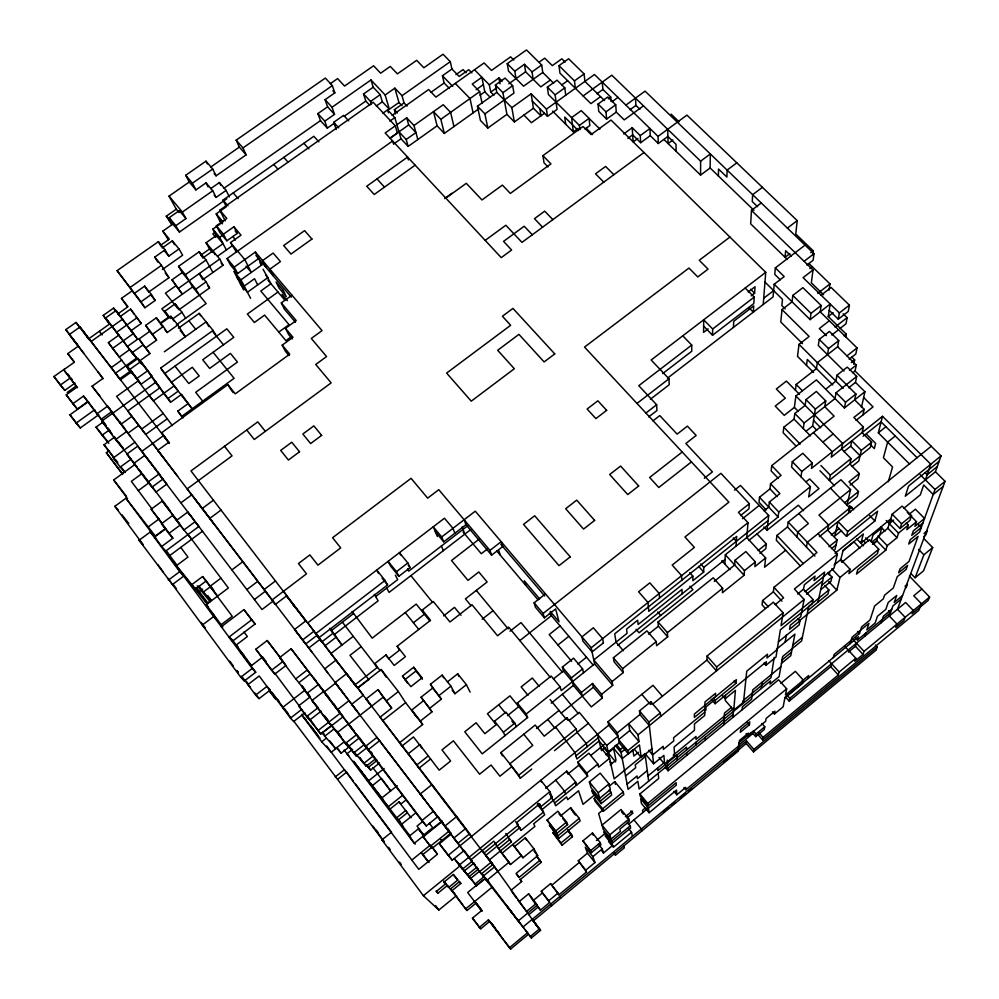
<?xml version="1.0" encoding="UTF-8"?>
<svg xmlns="http://www.w3.org/2000/svg" width="999" height="999" viewBox="0 0 999 999"><rect width="100%" height="100%" fill="white"/><g stroke="black" fill="none" stroke-linecap="round" stroke-linejoin="round"><path stroke-width="1.5" d="M700.624 161.164L710.326 153.946L710.139 167.982L700.574 175.1L700.624 161.164L611.813 75.2L583.091 95.954M689.722 572.664L692.831 576.123L692.869 580.694L703.708 572.015L703.771 567.382L700.649 563.936M745.179 288.062L754.233 297.078L753.795 303.559L712.549 335.252L712.674 328.983L703.696 319.805L703.583 332.367L708.141 328.871M705.282 740.134L705.331 737.324M705.906 710.189L705.968 706.955L713.736 700.586M707.03 656.031L716.658 666.957L716.495 670.903L706.942 660.064L707.03 656.031L773.363 602.185L783.116 612.824L781.043 625.661L813.061 599.55L803.483 589.248L804.332 584.777L815.009 576.098L814.073 580.631L824.625 572.052L817.919 602.285M718.381 175.949L718.543 169.031L726.897 177.085L727.11 170.092L736.825 162.837M763.91 663.149L765.896 665.359L766.42 661.7L715.134 703.708L715.272 700.287L713.286 698.014M715.421 696.815L715.571 693.294L704.982 701.947L704.732 715.496L694.442 723.938L694.467 730.294L674.1 747.002L674.6 755.843L664.61 764.073L659.003 757.404M733.441 327.41L733.716 321.316L753.733 305.919L753.321 312.125L748.975 307.779M583.516 672.777L582.604 668.905L573.563 658.166L562.375 667.082L571.391 677.871L573.389 685.414L591.308 706.892L602.385 697.964L601.61 694.317L612.749 685.351L612.062 681.568L623.251 672.564L614.048 661.775L613.374 657.792L646.94 630.869L656.281 641.595L656.605 645.716L667.657 636.813L658.378 626.211L658.066 621.952L713.174 577.772L722.627 588.236L722.427 592.732L744.105 575.287L744.48 570.654L755.356 561.913L745.841 551.573L734.977 560.289L734.677 564.984L714.248 581.381M724.862 564.06L725.311 554.745L768.119 520.504M761.263 202.959L751.46 210.364L750.674 223.838L787.212 259.378M725.499 697.265L725.299 700.511L733.766 710.189L735.439 690.321L725.237 698.688L725.449 695.267M723.738 724.937L724.5 713.061L731.593 707.242M736.063 546.141L736.688 536.413L614.697 633.841L616.033 642.17L623.351 650.711M751.211 295.841L754.595 293.244L755.032 286.763L748.214 291.983M763.211 304.508L765.746 272.315L611.013 120.067L591.096 134.578L583.004 126.523L542.919 155.657L544.03 162.825L548.014 166.895M519.855 640.571L551.398 615.671L550.249 611.45L559.015 621.803L555.644 608.94L544.38 617.844L543.131 613.473L720.916 473.339L749.337 503.683L748.925 508.853L740.496 515.571M749.337 503.683L738.423 512.375L748.001 522.664L746.777 537.574L765.646 557.942L764.572 567.232L785.651 550.237M732.941 717.369L733.691 708.378L695.991 739.372L695.991 736.488L673.251 755.169M715.272 700.287L736.038 683.291L736.338 679.695L694.38 714.035L694.405 717.382L704.857 708.828M805.069 245.117L775.336 267.882L774.749 274.363L780.256 279.757M775.336 267.882L784.203 276.561L774.213 284.228L773.076 296.915L667.544 378.122M796.34 446.353L783.141 432.729L783.803 427.235L794.068 419.143L794.817 413.511L805.132 405.382L805.981 399.612L816.345 391.446L825.736 400.911L824.749 406.68L834.128 416.146L771.74 465.609L781.068 475.374L770.541 483.741L769.967 488.911L759.502 497.24L759.015 502.285L766.171 509.89M755.356 561.913L754.894 566.608L765.646 557.942M849.15 359.24L855.843 353.971L857.055 347.927L820.191 311.813L821.128 305.469L802.884 287.65L792.794 295.429L792.07 301.823L782.017 309.578L780.768 321.99L802.509 343.631M742.12 709.814L742.432 706.805L751.635 699.225L752.784 689.822L780.856 666.758M742.744 703.771L743.056 700.674L771.003 677.709L774.213 657.342M676.148 151.349L676.011 144.318L667.894 136.451L658.304 143.519L658.029 136.388L686.937 115.122L797.214 220.617L795.766 234.028L813.211 250.799L812.711 254.683M771.74 465.609L771.153 470.904L778.358 478.446M770.541 483.741L779.907 493.606L769.342 502.035L768.768 507.092L764.098 510.826M763.923 526.997L767.007 530.294L768.693 515.484L740.471 485.464L734.54 490.159M756.992 533.891L766.333 543.943L765.796 548.676L759.939 553.384M825.674 389.185L835.901 381.131L836.975 375.199L847.252 367.108L856.717 376.448L855.481 382.392L864.922 391.733L844.417 407.992L816.395 379.882L795.878 395.991L842.706 443.519L841.57 448.976L851.036 458.603L849.849 463.923L859.29 473.538L849.025 481.793L858.503 491.52L857.267 496.578L847.027 504.845L850.586 489.585L840.958 479.707L788.211 522.027L816.97 552.497L773.963 587.325L773.351 591.808L762.612 600.524L762.087 604.87L765.234 608.329M746.241 743.518L746.54 741.008L753.883 749.425L753.521 751.897L746.241 743.518L723.626 762.237M746.128 733.628L748.051 735.838L748.388 733.116L739.497 740.471L738.948 745.778L685.851 789.734L683.965 787.487M749.425 724.737L749.787 721.865L740.659 729.407L740.359 732.23L749.425 724.737L747.452 722.477M782.017 309.578L809.153 336.476L799.025 344.368L797.502 356.368L813.536 372.427M748.738 540.496L778.096 516.995L778.745 512L810.426 486.65L791.558 467.02L792.307 461.65L802.846 453.271L812.349 463.074L811.45 468.444L863.398 427.023L853.883 417.47L864.16 409.303L854.682 399.85L855.918 394.031L836.975 375.199M795.429 390.222L796.178 384.465L816.445 368.581L817.357 362.637L837.649 346.728L838.735 340.584L829.432 331.443L819.242 339.398L818.306 345.542L844.03 371.041M788.211 522.027L787.487 526.96L776.935 535.439L776.298 540.234L800.336 565.933M625.898 105.107L645.067 91.146L813.985 253.696L813.124 260.264L806.98 264.997M799.462 394.305L786.413 381.094L776.335 388.986L785.339 398.151L775.212 406.106L784.24 415.359L794.38 407.38L795.878 395.991M751.46 210.364L813.036 269.955L811.338 282.842L823.551 294.717M774.213 284.228L810.139 319.63L811.001 313.336L821.128 305.469M761.263 688.523L762.162 682.117M806.493 365.384L807.329 359.465L832.791 384.927M751.922 732.304L755.706 736.625L756.093 733.965L764.759 726.785L761.9 723.526M803.283 428.571L804.108 422.989L835.014 398.564L836.088 392.732L856.717 376.448M829.02 290.185L829.994 283.891L808.99 263.561M800.961 476.81L801.785 471.491L812.349 463.074M845.766 337.225L846.315 334.215L828.246 316.533L830.219 304.033L810.139 319.63M805.868 431.368L812.649 425.999L815.359 409.115L825.736 400.911M758.016 734.677L762.637 739.959L763.049 737.387L838.298 674.974L839.185 672.015L855.806 658.241L845.329 646.927M764.759 726.785L764.322 729.482L755.706 736.625M796.94 536.987L797.739 532.117L808.366 523.563L798.825 513.511M827.522 354.67L828.521 348.576L838.735 340.584M829.22 310.327L838.298 319.193L839.372 312.937L849.387 305.145L831.106 287.45L821.128 295.18M810.426 486.65L808.666 496.915L819.005 488.623L809.677 478.946L806.23 481.693M785.152 642.132L786.463 634.615M772.477 711.837L774.412 714.023L774.924 711.163L766.108 718.468L765.646 721.278L748.051 735.838M843.106 313.748L847.127 317.645L846.016 323.763L839.897 328.546M849.387 305.145L848.251 311.438L838.298 319.193M806.443 547.077L807.317 542.282L849.737 508.029L830.469 488.124M665.109 767.257L668.069 770.766L778.583 679.795L786.675 688.811L785.476 694.967L803.358 680.194L795.354 671.328L780.843 683.279M797.876 618.593L799.949 620.841L799.163 624.912L778.446 641.857M817.969 533.678L837.374 554.108L794.417 588.998L804.133 599.475L800.761 616.708L790.259 625.287L789.535 629.358L799.949 620.841M851.036 458.603L830.344 475.162L829.32 480.369L870.266 447.564L871.603 442.132L862.112 432.592L863.398 427.023M844.417 407.992L845.566 402.222L855.918 394.031M853.77 364.335L854.657 359.94L851.598 356.93M852.821 372.789L855.069 371.029L856.28 365.072L837.649 346.728M785.476 696.94L789.198 701.111L789.784 698.301L905.631 602.484L913.336 610.539L912 613.848L928.171 600.436L929.607 597.052L909.415 576.136M813.061 599.55L812.137 603.883L780.381 629.807L775.986 657.08L765.896 665.359M843.868 451.635L850.673 446.203L851.86 440.771L861.338 450.362L858.828 461.014L852.06 466.446M861.438 407.442L864.922 391.733M862.874 414.985L864.16 409.303M803.358 680.194L802.647 683.291L784.877 697.976L783.166 706.793L774.412 714.023M829.133 574.924L829.782 572.065M834.964 549.587L837.162 540.097L827.547 530.032L828.596 525.099L818.968 515.034L850.586 489.585M807.954 678.533L808.666 675.536L802.259 680.819M824.837 585.626L828.895 589.947L827.909 594.13L807.916 610.464M827.796 572.614L831.955 577.022L830.918 581.393L820.703 589.722M837.374 554.108L834.065 568.069L804.982 591.745M850.624 511.9L848.601 509.815L849.612 505.556L853.683 509.765M848.538 513.074L849.737 508.029M859.29 473.538L858.041 478.721L850.124 485.089M834.14 564.972L840.846 559.527L843.056 550.486L863.386 533.966L860.876 543.231L890.721 518.956L900.024 528.483L909.927 520.404L911.55 515.646L902.147 506.093L892.182 514.198L887.849 528.259L878.084 536.213L876.747 540.709L872.427 544.243M836.95 526.448L846.503 536.413L847.689 531.568L941.033 455.919L855.069 371.029M799.337 620.804L836.812 590.172L839.997 577.459L850.074 569.243L840.846 559.527M909.577 464.06L878.333 432.817L882.529 416.296L930.781 464.223L925.424 479.907M850.074 569.243L848.925 573.601L878.758 549.238L869.555 539.685L841.982 562.137M789.198 701.111L830.756 666.733L831.593 663.723M833.291 657.592L834.165 654.47L859.477 633.553L861.563 626.947L870.067 619.929L874.625 606.006L883.328 598.838L884.565 595.204L893.293 588.011L897.264 576.673L906.155 569.368L907.579 565.434L898.625 572.789L900.012 568.856L909.015 561.463L918.069 536.388L908.69 544.068L910.214 539.735L919.654 532.005L935.014 489.498L945.054 481.318L935.451 471.765L941.033 455.919M835.039 553.296L874.874 520.954L877.646 511.151L846.503 536.413M871.066 541.795L873.001 535.064L881.817 527.897L879.382 536.051M888.311 481.768L892.557 466.958L883.416 457.754L887.636 442.12L895.379 435.914M850.087 643.718L852.047 637.262L868.968 623.289L866.795 629.907L875.124 623.026L877.397 616.333L885.801 609.39L888.236 602.447L896.74 595.441L894.192 602.459L902.572 595.541M878.758 549.238L877.409 553.696L857.691 569.792L856.505 574.075L885.826 550.112L887.224 545.666L897.015 537.674L898.513 533.116L908.341 525.087L906.293 522.989M848.413 652.122L855.456 646.291L856.443 643.169M855.531 637.949L857.442 640.009L858.453 636.8L784.565 697.864M855.806 658.241L854.819 661.288L863.036 654.457L864.073 651.373L929.607 597.052M864.684 636.351L865.733 633.141M900.024 528.483L901.56 523.788L911.55 515.646M908.341 525.087L906.78 529.695L916.52 521.74L907.317 512.4M881.118 622.752L883.441 616.158L891.72 609.303M916.52 521.74L914.909 526.336L924.55 518.456L915.409 509.203L909.39 514.11M875.324 645.054L877.209 647.065L876.111 650.112L753.521 751.897M945.054 481.318L897.477 609.228L905.169 617.307L903.895 620.579L895.753 627.322L896.99 624.088L889.31 615.983L892.956 605.906L901.273 599.025M906.093 587.774L907.379 584.303L905.044 586.226M911.051 573.651L915.072 577.809L923.863 554.807L932.679 547.552L924.287 538.998M932.679 547.552L923.551 570.804L915.072 577.809M753.883 749.425L877.209 647.065M539.535 928.87L530.269 936.562L531.381 937.974L540.571 930.331L532.23 919.355M528.871 914.684L538.286 906.905L528.596 893.843L519.068 901.697L526.56 911.463L536.113 903.583L528.596 893.843M601.623 850.611L603.508 852.959L612.737 845.329L605.194 835.976M738.698 742.894L751.385 732.392M549.662 902.472L548.676 900.811L557.979 893.118L550.574 883.64L541.283 891.295L549.662 902.472L540.409 910.139L533.079 900.648L542.32 893.019M550.574 883.64L558.903 894.829L586.475 872.002L585.739 870.154L594.954 862.524L592.869 856.667L585.252 847.14L587.474 853.171L594.954 862.524M628.733 828.783L631.555 832.242L613.299 847.352L612.737 845.329M673.95 791.395L676.798 794.792L685.789 787.362L685.851 789.734M738.436 745.429L754.045 732.504M738.174 747.926L746.54 741.008M522.976 927.01L738.673 748.388L738.411 750.961L533.316 920.878L540.571 930.331M663.324 812.199L668.618 807.804M671.803 805.169L674.974 802.547M680.269 798.164L685.539 793.793M688.711 791.171L691.87 788.548M613.636 852.909L615.459 855.169L624.363 847.801L623.888 845.828M483.329 879.707L467.682 892.507L481.456 910.726L472.452 918.131L479.37 927.347L488.386 919.917L509.428 947.751L527.484 932.766M509.428 947.751L510.639 949.05L528.583 934.165L525.262 929.932M762.637 739.959L918.73 610.439L921.478 603.783L913.76 595.754L921.877 589.048M596.453 840.559L604.57 833.865L603.945 831.73L611.588 841.195L612.175 843.268L630.669 827.971L630.232 825.798L627.347 822.264M625.349 816.732L632.255 811.038L632.679 813.286L626.972 818.006M586.475 872.002L578.284 860.763L587.474 853.171M591.433 852.634L590.696 850.574L600.274 842.669L592.482 832.991L582.929 840.858L591.433 852.634L600.936 844.779L600.274 842.669M609.815 834.789L628.846 819.08L621.016 809.502L602.022 825.137L609.815 834.789L611.013 839.085L620.404 831.33L619.88 829.145L629.308 821.353L628.846 819.08M676.798 794.792L676.535 790.059L649.088 812.749L648.438 808.166L676.261 785.189L676.123 782.704L648.101 805.831L647.764 803.458L786.675 688.811M551.548 885.401L579.07 862.661M645.891 807.492L642.519 810.276L642.869 812.487M628.334 824.5L647.327 808.803M592.869 856.667L602.247 848.925L598.426 844.167M611.588 841.195L630.232 825.798M857.442 640.009L890.509 612.662L888.586 610.639M647.976 775.948L663.648 763.074M511.251 890.109L521.678 881.543L520.354 879.52L541.271 862.337L536.401 855.456M733.766 710.189L743.506 702.185L746.753 671.178L767.494 654.208L766.945 657.979L777.197 649.587M668.069 770.766L667.869 768.156L733.191 714.41M648.101 805.831L640.297 796.378L639.909 793.955L658.703 778.483L658.166 773.313M479.37 927.347L480.769 928.758L489.722 921.378L503.633 939.784M522.976 857.766L533.928 848.8L525.312 837.811L514.385 846.727L522.976 857.766L512.937 844.342L514.385 846.727M556.83 833.416L555.731 830.943L566.583 822.052L557.904 811.2L547.077 820.042L556.83 833.416L567.594 824.6L566.583 822.052M625.561 776.011L635.701 767.707L635.239 764.859L645.429 756.518M599.712 798.276L610.352 789.56L609.003 783.915L600.174 773.151L589.385 781.967L591.033 787.637L599.712 798.276L598.189 792.769L589.385 781.967M704.794 712.187L673.588 737.761L673.763 740.883L663.373 749.4L663.124 746.328L652.634 754.932L648.726 750.286M450.187 888.511L465.559 908.965L492.457 886.912M924.025 533.478L927.372 530.731L925.811 534.89L923.6 536.713M465.559 908.965L467.033 910.489L475.961 903.171L481.968 911.113M579.245 818.368L580.144 820.903L558.978 838.261L557.904 835.863L579.245 818.368L570.679 807.704L561.226 815.434M611.026 792.319L611.675 795.042L601.198 803.633L600.461 800.973L611.026 792.319L609.103 789.984M792.831 645.142L802.372 637.312M533.928 848.8L537.687 855.718L516.271 873.288L519.018 877.472L540.097 860.164M627.11 784.115L637.025 775.973L637.449 778.658L647.277 770.591M600.636 747.464L609.565 758.266L614.16 778.845L645.042 753.583L653.621 763.81L663.885 755.394L664.61 764.073M782.042 659.964L791.47 652.222M571.49 834.39L572.427 836.737L562.075 845.254L561.063 842.956L571.49 834.39L567.782 829.732M623.239 791.895L623.788 794.555L603.334 811.363L602.634 808.828L623.239 791.895L614.785 781.618L609.078 786.288M602.996 809.939L598.626 813.536L603.309 829.557L611.013 839.085M781.443 663.386L790.808 655.694L794.929 634.115L776.435 649.263M610.277 764.822L615.996 760.152L613.498 748.139L622.252 758.666L632.866 749.999L633.841 756.081L638.473 752.297M521.59 855.444L510.514 864.51L501.885 853.358L534.94 826.385L533.653 823.813L544.692 814.809L542.232 809.415L537.799 803.833M651.935 748.775L641.246 757.517L639.46 744.879L628.383 753.908L627.834 750.686L638.985 741.583L638.036 734.839L628.646 723.676L629.745 730.569L638.985 741.583M828.895 589.947L808.753 606.393L801.623 640.933L782.642 656.505L779.133 676.598L769.992 684.128L770.504 680.931L639.11 788.998L637.874 781.293L628.096 789.322L620.466 749.375L616.495 744.592M492.907 864.522L481.393 873.925L479.607 871.64L491.221 862.162L492.907 864.522L482.28 850.536M391.221 832.467L381.943 839.897L423.389 895.703L438.848 910.027L456.493 895.628M517.107 824.35L519.755 827.721L485.776 855.394L494.58 866.845L483.154 876.173L524.125 928.483M485.701 878.246L476.448 885.813L474.987 884.065L484.303 876.448L482.505 874.113M922.889 523.039L913.323 530.869L911.75 535.339L921.265 527.559L918.256 524.5M497.739 847.639L509.028 862.224L486.6 880.569L470.691 859.964L493.831 841.133L501.885 853.358M593.431 795.816L583.029 804.332L578.558 790.796L567.694 799.65L566.67 796.877L555.694 805.831L553.421 800.299L550.761 796.965M598.189 792.769L609.003 783.915M603.334 811.363L594.967 801.061L594.205 798.463L596.503 796.578M629.745 730.569L618.606 739.635L627.834 750.686M797.589 594.043L803.483 589.248M860.476 542.707L862.624 540.958M903.895 508.229L920.304 494.88L923.688 484.977L933.203 494.505L943.168 486.376M454.07 858.466L462.487 869.142L472.34 861.126M443.718 881.68L445.454 883.99L436.226 891.508L437.924 893.181L447.09 885.713L448.713 887.424L457.792 880.032L453.484 874.337M484.04 852.984L518.306 825.099L516.833 822.427L539.697 803.833L540.971 806.643L552.26 797.464L549.862 791.645L540.771 780.294L541.62 782.304M555.606 726.997L574.912 752.634L576.873 759.028L599.1 740.996L608.166 751.96L619.243 742.931L617.32 732.866L608.016 721.728L653.009 685.289L662.399 696.241M889.272 523.638L893.643 520.092M605.956 754.757L613.873 748.313M476.985 867.07L467.332 874.924L464.123 871.091L473.913 863.136M653.621 763.81L648.95 722.09L660.327 712.836L650.811 701.685L639.46 710.888L639.934 714.497L649.35 725.624M716.658 666.957L783.116 612.824M542.232 809.415L575.699 782.155L566.77 771.141L545.654 788.286M587.662 776.111L586.788 773.114L597.852 764.11L588.873 753.196L577.834 762.15L578.783 765.222L587.662 776.111L554.57 803.084M806.455 594.205L822.639 581.018M871.777 542.245L878.296 536.925M638.036 734.839L804.133 599.475M498.738 848.588L509.977 839.435M517.669 825.836L521.178 830.306L543.468 812.137L537.312 804.382M609.565 758.266L598.638 767.17L597.852 764.11M620.466 749.375L624.1 746.428M821.665 585.402L831.955 577.022M873.875 543.568L877.11 540.921M505.819 833.528L511.463 841.907L489.148 860.102L380.095 717.17L391.67 708.079L378.009 689.647L366.246 698.825L371.64 706.181M625.861 748.613L621.078 752.522L615.147 745.404M451.885 890.771L460.839 883.453L459.14 881.205M479.97 870.891L470.454 878.658L468.906 876.81L478.484 868.993M469.642 833.79L457.879 843.318L335.102 682.567L346.616 673.638L465.771 828.408L453.796 838.086L463.761 850.823L452.26 860.164L448.176 855.344L608.741 725.212L608.016 721.728M828.945 546.753L837.162 540.097M575.899 755.856L598.301 737.687M831.405 548.651L836.051 544.88M939.135 461.288L908.528 486.113L905.281 496.253L935.451 471.765M937.274 466.558L927.184 474.762L925.049 472.627M617.32 732.866L639.934 714.497M652.31 704.445L706.942 660.064M775.162 604.645L783.591 597.789L773.963 587.325M567.807 774.15L578.783 765.222M590.821 755.444L604.27 744.517M843.006 550.699L853.92 541.833L859.952 548.126M459.14 865.146L469.143 857.017M477.947 869.242L468.793 857.554L549.862 791.645M608.166 751.96L606.705 745.441L617.969 736.275L608.741 725.212M601.398 750.624L604.994 747.689M423.389 895.703L460.751 865.321M442.22 821.515L423.201 836.825L430.344 846.278L432.142 848.326L451.061 833.041M448.176 855.344L439.335 843.68L451.011 834.252L448.951 831.618M523.776 734.215L532.779 745.366L509.827 763.848L520.304 778.258L531.73 769.03M554.482 750.649L588.349 723.288M819.355 536.65L931.243 446.253M831.268 534.989L839.31 528.496M841.62 530.506L834.789 536.026L838.061 521.54L847.689 531.568M423.676 835.189L421.978 832.941L423.738 834.964L432.717 827.721L429.358 823.301M441.945 821.003L414.21 843.331L344.156 750.049M511.351 767.007L499.912 776.223L491.046 765.009L479.595 774.2L453.396 740.833L441.983 749.912L450.636 761.013L439.173 770.167L419.717 744.667L408.166 753.833M569.143 720.466L579.258 712.324L606.705 745.441M844.742 502.609L858.503 491.52M411.825 860.052L430.419 845.042M430.344 846.278L449.388 830.906L447.602 828.558M520.304 778.258L518.843 775.187L576.111 728.958L566.97 717.856L544.218 736.176L535.177 725.062L500.861 752.597L502.46 755.843M848.601 509.815L851.885 507.155M428.084 861.8L421.128 852.534L422.939 854.482L432.155 847.04M648.451 634.178L658.378 626.211M431.256 808.441L437.724 816.732L426.298 825.923L421.828 820.591L433.454 811.25M536.5 728.508L559.015 710.426M582.317 696.116L581.393 692.457L592.532 683.503L601.61 694.317M758.079 550.574L766.333 543.943M422.639 821.578L417.033 826.086L423.738 834.964M561.238 713.061L593.369 687.237L592.532 683.503M415.209 844.18L409.215 836.213L418.406 828.833L423.613 835.414M623.251 672.564L622.639 668.656L656.281 641.595M667.657 636.813L667.419 632.642L722.627 588.236M384.153 768.481L368.581 780.806L353.559 761.226L396.665 817.731L405.557 810.614L407.38 812.724L398.539 819.804L402.285 824.787M504.982 735.651L503.409 732.255L514.822 723.126L505.931 712.112L494.542 721.191L496.178 724.662L484.84 733.703L476.123 722.752L464.772 731.78L482.23 753.858L527.584 717.544L526.211 714.023L517.295 703.046L551.161 676.036L560.139 686.875L561.251 690.596L594.605 663.898L591.208 647.777L475.274 511.188L441.708 536.962L443.731 541.82L465.959 524.725L464.123 519.755M526.211 714.023L560.139 686.875M571.391 677.871L582.604 668.905M878.333 432.817L886.063 426.635M617.769 645.342L725.087 559.44M861.338 450.362L871.603 442.132M551.236 703.159L573.389 685.414M767.007 530.294L798.301 505.219L803.496 510.676M409.715 835.526L401.386 824.45L415.946 812.761M742.532 518.718L759.228 505.419M402.684 795.266L388.161 806.855L364.41 776.123L382.767 798.825M591.208 647.777L748.001 522.664M390.109 809.003L398.988 801.91L400.849 804.083L406.356 799.687M507.48 715.646L518.743 706.655L517.295 703.046M553.446 678.958L563.461 670.966L562.375 667.082M882.529 416.296L831.268 457.205L832.317 451.81L813.448 432.542M577.971 664.035L586.5 657.217M863.099 436.276L881.106 421.89L917.132 457.754M692.831 576.123L648.776 611.338L647.976 602.472L638.598 591.783L649.825 582.854L659.228 593.506L659.54 598.039M703.771 567.382L768.693 515.484M557.917 644.992L568.843 636.313M428.359 755.818L416.77 765.022L419.056 768.156L430.544 759.028M822.851 442.145L833.228 433.891M381.606 798.126L397.215 785.701M856.068 420.392L873.051 406.88L863.636 397.527M560.089 625.961L549.188 634.59L571.603 661.301M372.664 785.376L381.443 778.408L387.887 786.925M293.743 721.128L337.525 779.345L346.628 772.165L353.184 780.931M419.717 744.667L421.965 747.951L413.449 736.95L402.023 746.003L399.612 742.707L422.639 724.5L420.379 721.016L431.943 711.887L429.757 708.279L441.371 699.113L430.457 684.265L442.12 675.099L450.936 686.151L454.957 693.718L466.408 684.677L457.692 673.826L447.415 681.917M373.127 756.018L363.811 763.361L359.603 757.779M353.671 751.623L366.258 766.196L375.487 758.89M368.331 767.357L377.272 760.289M848.675 387.774L855.481 382.392M365.984 764.635L370.641 770.054L379.52 763.024M544.38 617.844L535.439 607.23L534.115 602.797L545.466 593.881M352.647 749.3L346.953 753.77L349.175 756.293M431.943 711.887L421.054 697.202L432.654 688.086L430.457 684.265M351.049 748.576L345.654 742.344L353.646 752.946L363.624 745.092M510.064 631.181L521.003 622.577L562.562 672.427M704.357 478.246L712.424 471.89L685.863 443.494L696.166 435.464L687.399 426.136L677.122 434.14L659.79 415.596L652.946 420.891M851.335 362.55L854.657 359.94M365.284 746.578L376.96 737.387L379.57 740.746L367.994 749.874L348.426 724.35L383.204 697.127L378.009 689.647M415.609 715.883L411.775 709.977L423.301 700.898M353.646 752.946L356.306 756.018L367.307 747.352L365.597 745.266M849.5 370.417L856.28 365.072M335.202 776.96L344.38 769.73L346.628 772.165M439.248 695.366L450.936 686.151M386.601 700.749L398.351 691.545L381.156 669.517L357.729 687.762L363.249 695.254L351.685 704.283L357.217 711.413M691.433 461.913L658.778 487.5L649.625 477.472L682.217 452.01M321.99 732.929L335.589 748.588L343.781 742.157M337 747.751L331.293 752.222L321.69 741.795L301.885 715.272M330.956 724.25L345.404 743.443L356.78 734.515M345.404 743.443L348.201 746.665L359.478 737.799L364.011 743.793M336.064 747.439L341.196 753.159L349.076 746.977M382.667 720.666L405.594 702.659L398.351 691.545M846.94 355.881L857.055 347.927M321.69 733.191L331.443 725.574M285.015 710.089L282.58 707.492L305.17 689.997L302.06 686.363L310.065 696.99L298.664 705.831L320.804 734.028L342.969 716.857M831.792 335.015L838.511 329.757M324.55 736.363L334.228 728.808M402.497 675.998L413.736 667.22L422.102 677.809L410.851 686.638L402.497 675.998L407.592 683.266M321.69 741.795L326.373 738.136M337.262 732.617L348.601 723.738L354.058 730.931M404.82 679.745L415.971 671.016L413.736 667.22M482.155 619.218L493.081 610.676M844.118 335.939L846.315 334.215M309.79 719.992L321.116 711.176M550.362 677.472L508.591 627.072L497.539 635.764L472.015 604.77L449.95 621.977L433.279 601.473L422.24 610.027L430.532 620.292L397.152 646.241L405.419 656.693L394.205 665.434L385.964 654.932L374.737 663.661L377.272 667.482L354.907 684.877L346.616 673.638M388.399 658.816L399.5 650.174L397.152 646.241M443.581 615.884L454.52 607.367L460.989 615.284M828.246 316.533L833.166 312.699M369.068 679.258L357.654 688.149L315.247 633.004M829.332 320.766L819.255 328.609L826.385 335.639M337.637 709.54L349.013 700.674M317.807 730.719L340.085 713.336L348.601 723.738M835.052 327.06L847.127 317.645M340.11 735.913L328.446 722.414L311.963 700.511L323.551 691.533L329.508 698.825M250.512 687.324L247.902 684.627L259.178 675.973L290.472 718.131L301.81 709.327M335.627 683.091L324.388 691.808L318.419 684.477L306.955 693.356L310.065 696.99M413.399 622.739L424.375 614.223L422.24 610.027M304.907 712.786L293.669 721.515L290.472 718.131M298.664 705.831L306.693 716.558L318.119 707.679L311.963 700.511M648.676 416.92L656.942 410.527L656.63 404.745L638.786 385.689L691.72 345.067L682.767 335.826M361.089 646.728L349.975 655.332L368.818 679.67M487.262 549.1L481.293 553.721L463.024 531.955M817.744 293.369L829.994 283.891M491.608 555.169L489.947 550.399L501.173 541.695L502.734 546.54L491.608 555.169L465.959 524.725M325.05 645.741L336.363 637.025L330.095 628.945M813.036 269.955L803.096 277.622L839.372 312.937M255.619 695.104L259.066 698.651L270.279 690.009L266.92 686.413L255.619 695.104L242.782 677.672M650.411 399.225L669.205 384.74L668.98 378.783L651.161 360.015L765.746 272.315M334.74 705.993L340.484 713.024L291.121 648.751L279.633 657.554L295.692 678.895L307.23 670.004L421.828 820.591M356.705 687.225L330.856 653.608L353.084 636.45M478.996 539.285L451.511 560.501L467.982 580.382L478.808 571.977L487.137 581.98L465.422 598.876L470.979 605.631M645.916 413.024L656.63 404.745M295.692 678.895L298.901 682.654L310.339 673.826M810.788 252.672L813.211 250.799M385.065 580.431L315.971 633.453L319.043 637.624L387.562 584.977L385.065 580.431L376.735 570.042L378.646 573.501M407.829 562.961L410.127 567.632L398.863 576.286L396.466 571.678L407.829 562.961L399.438 552.659L400.624 555.032M712.674 328.983L754.233 297.078M271.528 670.242L282.954 661.463L267.195 640.534L255.819 649.225L271.528 670.242L274.887 674.013L286.214 665.309M317.02 635.302L305.694 643.993L294.568 629.482L305.969 620.766M804.083 261.301L813.985 253.696M662.662 373.589L691.758 351.236L691.72 345.067M308.778 647.964L320.005 639.335L307.779 622.814L444.455 518.219L452.934 528.346L454.857 533.266M353.496 613.586L331.206 630.731L341.983 645.017L329.882 628.284M375.661 596.553L397.702 579.607L395.354 575.149M467.844 525.686L408.666 571.178L407.542 568.918M763.698 298.264L773.638 290.622M330.856 653.608L322.065 641.708L333.479 632.929M334.041 634.765L378.146 600.824L374.4 594.38M470.791 529.532L389.098 592.395L386.7 588.074M809.839 268.631L812.274 266.758M636.987 403.421L668.98 378.783M247.964 661.788L251.473 665.596L262.687 657.005L266.121 661.6M789.897 253.534L785.039 257.255L785.676 250.737L791.171 256.056M240.747 677.235L252.223 668.443L255.719 672.24L244.355 680.956L240.747 677.235L167.869 578.284M302.572 639.959L313.986 631.206M255.107 623.988L251.636 619.867L228.958 637.087L232.605 641.096L255.107 623.988L243.931 609.627L221.291 626.773M489.947 550.399L438.773 489.685L427.659 498.151L411.064 478.334L332.592 537.724L340.696 547.889L317.932 565.159L309.877 554.907L298.464 563.548L306.493 573.838L271.99 600.024L275.374 604.407L286.813 595.716L283.529 591.271M787.387 228.097L797.214 220.617M275.549 580.894L264.036 589.597L267.47 594.055M729.919 237.063L699.25 260.277L708.066 269.118L697.764 276.935L688.96 268.057L584.527 347.09L728.895 502.147L684.952 537L694.392 547.402L672.177 565.072L681.618 575.624L681.743 580.294M221.129 624.712L232.255 616.296L202.56 576.573L191.521 584.84L176.336 566.171M254.42 599.525L265.447 591.171M273.052 601.136L262 609.527L137.75 446.153L126.848 454.07L147.952 482.105L156.081 491.995L166.87 484.065L158.916 474.075L147.952 482.105M246.878 589.572L257.879 581.268L191.845 494.767L181.031 502.747M208.828 602.135L211.313 600.262M222.802 626.972L206.231 604.657L228.371 587.986L188.087 534.49M762.412 187.325L752.647 194.668L752.247 201.536L757.592 206.693M196.928 587.774L199.113 586.126M252.223 668.443L169.006 556.281L195.342 589.098L206.281 580.881L217.282 595.579M200.087 591.021L202.572 589.16M220.941 578.134L209.915 586.413L213.599 590.671M231.93 569.867L242.894 561.638M199.251 586.363L203.434 591.97L211.251 586.101M168.369 580.119L179.72 571.653L183.716 576.111L172.465 584.515L139.048 540.284L150.3 531.992L156.518 539.01M139.048 540.284L143.319 544.942L114.86 506.318L125.924 498.226L161.713 546.465L172.852 538.199L151.186 509.203L162.225 501.073L177.01 520.242M165.784 551.036L198.851 526.498L187.737 512.1L176.673 520.279M194.955 499.013L209.815 518.356L221.054 510.039M202.585 531.168L169.78 555.544L161.713 546.465M154.47 536.7L165.584 528.471L161.501 523.713L172.69 515.447L179.62 523.838M165.21 529.145L155.507 536.313L125.924 498.226M202.148 508.553L213.461 500.174M161.501 523.713L168.819 533.491L180.02 525.199L191.683 539.273M643.993 152.522L521.977 242.37L505.831 225.25L485.177 240.384M148.426 526.785L159.328 518.743M672.851 140.01L668.106 143.519L667.694 129.283M650.262 135.664L640.659 142.72L640.259 135.602L649.924 128.509L650.262 135.664L658.304 143.519M637.874 138.449L633.116 141.945L632.217 127.722L623.751 133.928M138.287 490.609L149.088 482.704M627.872 138.399L632.667 134.877L640.659 142.72M127.46 498.538L113.674 479.97L135.227 464.285M275.374 604.407L157.717 450.362L168.893 442.22M629.969 109.765L635.926 105.419L635.489 98.114M643.481 105.844L624.225 119.892L616.271 112.113L615.709 104.783L607.742 97.003L598.051 104.046L598.738 111.364L606.63 119.131L616.271 112.113M579.895 129.695L579.408 125.399L589.085 118.369L589.835 125.562L585.027 129.046M611.975 101.748L617.981 97.39M291.633 336.526L285.926 340.671L264.61 315.11L254.358 322.502L247.365 314.048L277.972 292.033M552.622 111.139L573.326 131.868L578.084 128.409M165.684 438.186L161.626 432.767L227.859 384.627L235.264 393.856L289.735 354.17L282.205 345.13L292.994 337.287L285.489 328.334L296.216 320.567L281.318 302.884L291.97 295.192M606.63 119.131L605.993 111.851L615.709 104.783M138.024 468.456L152.048 487.087L162.924 479.108L134.94 442.207L113.337 457.879L120.23 467.095L131.069 459.215L113.874 436.376M141.883 451.348L163.411 435.689M178.421 328.209L199.201 313.361L213.062 330.407L160.689 368.032L178.259 391.121L167.745 398.726L156.006 382.08L101.723 421.153L115.572 439.572L126.536 431.63L134.94 442.207M138.786 425.349L128.047 433.116L119.493 421.828M165.397 374.725L192.145 408.803L181.456 394.468L170.829 402.16L154.42 381.106M596.977 93.756L602.921 89.46L602.26 82.093M122.14 473.851L106.356 452.697L108.854 450.886M150.449 375.499L159.977 387.712L127.747 410.939L141.621 429.108L163.224 413.449L172.39 425.636M600.511 96.666L590.896 103.634L559.952 73.139L558.99 65.659L568.606 58.766L584.128 73.938L584.914 81.394L604.445 100.524M278.783 332.105L289.036 324.663L260.789 291.009L270.941 283.716L263.074 269.243M167.133 418.856L145.704 434.403L141.621 429.108M213.099 352.272L234.103 378.321L181.581 416.471L177.81 411.113L188.449 403.384M608.316 98.776L610.701 97.053L602.921 89.46M565.734 95.23L564.81 87.85L557.055 80.182L547.377 87.138L555.107 94.83L557.067 109.415L547.489 116.334L546.441 109.128L594.467 74.513L658.029 136.388M171.378 382.355L192.295 367.27L199.213 375.974L188.761 383.529L174.987 366.121M544.505 113.249L531.418 122.69L523.913 115.085M103.247 421.94L96.041 427.122L102.098 435.214L109.328 429.995M177.635 476.173L131.918 416.346L121.204 424.076L112.637 413.299M174.488 385.602L153.259 400.936L127.148 366.183L137.987 358.429L151.985 376.373L141.096 384.19L127.148 366.183M113.337 457.879L117.62 462.949L104.033 444.78L114.723 437.05M444.605 198.564L451.948 193.244M445.829 198.114L466.296 183.317L481.968 199.95L502.397 185.102L510.339 193.419L550.936 163.848L542.919 155.657M168.681 442.532L80.032 326.973L69.356 334.503L78.322 346.154L67.782 353.621L74.326 362.25L63.736 369.767L76.886 387.25L66.221 394.855L72.84 403.708L83.529 396.066L96.915 413.848L107.617 406.156L110.165 409.378M88.536 401.511L69.967 414.81L76.124 423.089L80.295 427.959L98.764 414.685M561.625 85.015L567.619 80.707M101.249 419.168L111.876 411.526L113.561 413.748M514.373 121.94L533.416 108.242L531.156 93.794L511.838 107.655L514.373 121.94L506.918 114.348L502.947 92.67L495.392 85.015L505.094 78.097L512.662 85.714L513.948 93.082L484.902 113.861L487.812 128.059L506.918 114.348M555.107 94.83L564.81 87.85M575.337 88.299L574.487 80.882L584.128 73.938M149.9 353.571L143.069 344.867L132.467 352.435L139.286 361.176L149.9 353.571L139.023 338.998L149.675 331.406L156.568 340.135L145.904 347.752M542.757 72.465L523.576 86.189L508.528 71.104L507.23 63.636L526.485 49.95L541.683 64.985L542.757 72.465L553.658 83.267M131.918 416.346L116.621 396.416L138.262 380.869L129.882 369.368L140.834 361.526L151.985 376.373M415.159 165.172L374.213 194.493L366.733 186.239L407.604 157.055L408.429 159.902M72.84 403.708L77.335 409.078L87.937 401.486L106.294 425.861M119.58 378.821L130.07 371.316L108.367 342.607L118.943 335.09L131.93 352.772M120.554 379.67L131.344 371.94M164.36 351.785L206.106 321.853L208.903 326.561M550.374 80.007L540.771 86.888L525.624 71.791L524.438 64.311L514.772 71.191L516.033 78.634M129.882 369.368L136.925 378.446L147.889 370.579M76.124 423.089L94.73 409.74M67.183 392.457L76.024 386.151M172.752 318.881L181.98 312.287L175.175 303.858L164.81 311.226L168.581 317.158L160.552 322.877M493.918 95.317L490.734 92.083L496.703 87.825M163.324 326.523L156.368 317.782L145.654 325.399L152.597 334.178L163.324 326.523L167.22 332.53L177.834 324.937L170.891 316.283L160.302 323.838M393.481 143.831L392.619 140.971L227.085 258.566L230.494 265.035L237.6 273.539L258.566 258.579M82.293 330.194L111.189 367.62L121.841 360.015M487.812 128.059L480.432 120.454L477.435 106.181L496.778 92.37L495.392 85.015M508.828 83.779L525.624 71.791M538.761 62.4L544.73 58.154L552.31 65.622L561.85 58.804L565.122 62.013M176.473 324.762L206.156 303.559L192.582 286.938L185.389 274.663L178.584 266.333L199.201 251.76L206.044 260.027L212.924 272.477M444.343 133.416L440.834 119.318L433.491 111.638L437.1 125.812L444.343 133.416L479.058 108.629M126.536 431.63L92.095 386.201L102.909 378.471L69.356 334.503M250.599 298.314L240.921 279.857L261.726 264.997L255.369 252.06L234.241 267.108L237.6 273.539M502.947 92.67L512.662 85.714M533.179 79.321L532.042 71.878L541.683 64.985M132.467 352.435L136.526 358.166L115.409 373.264L120.467 379.832L111.189 367.62M116.096 310.527L130.906 330.781L141.259 323.426L130.632 309.116L120.217 316.483L116.096 310.527L105.582 317.957L109.79 323.876L88.836 338.711M192.582 286.938L161.863 308.778L168.581 317.158M220.492 223.726L212.849 229.121L216.234 235.564L206.094 242.72L219.718 259.053L223.052 265.272L202.76 279.695L199.276 273.564L206.106 281.855L209.553 287.949L178.858 309.827M393.756 143.918L401.011 138.761L394.817 117.607L387.575 109.89L382.642 113.374M64.286 369.205L53.946 376.548L60.315 385.065L70.679 377.697L72.415 379.845M108.367 342.607L112.587 348.389L133.554 333.466L137.562 339.26L127.16 346.665M199.35 295.229L195.816 289.173L206.106 281.855M437.1 125.812L408.166 146.416L406.181 139.498L415.909 132.567L408.691 124.912L406.705 117.82L396.915 124.75M476.186 89.685L483.354 84.578M440.834 119.318L479.67 91.658L472.265 84.103L481.893 77.26L484.802 91.808L490.047 97.14M490.734 92.083L489.31 84.79L498.938 77.947L502.147 81.181M60.315 385.065L64.76 390.397L75.037 383.067M480.057 95.192L484.802 91.808M117.083 270.654L141.009 301.773L151.349 294.443L155.195 300.449L144.917 307.729L117.083 270.654L158.391 241.658L165.085 249.837L168.806 256.144L179.008 248.951L172.34 240.846L162.15 248.002M171.978 279.832L182.367 294.205L171.978 279.832L182.243 272.565L178.584 266.333M202.697 258.079L223.052 243.669L216.234 235.564M226.835 240.796L237.238 233.429L233.903 226.785L223.426 234.203L226.835 240.796L219.83 232.467L216.371 225.836L226.835 218.456L219.805 210.177L373.189 102.26L395.279 125.837L397.415 133.079L389.91 138.411M91.084 341.496L122.777 319.031M185.389 274.663L206.044 260.027M236.538 252.322L230.507 242.607L241.021 235.165L233.903 226.785M395.279 125.837L385.189 132.992L501.248 257.642L511.625 250L503.546 241.371L524.188 226.224L532.305 234.777M175.649 285.939L165.434 293.182L177.897 308.629M217.52 256.231L232.642 245.517M112.238 326.498L116.421 332.367L137.3 317.557M178.721 288.149L219.718 259.053M390.459 137.85L408.691 124.912M417.832 139.523L413.961 125.512L443.231 104.72L450.586 112.375L453.946 126.561M127.335 306.668L121.466 298.389L131.718 291.146M162.338 269.53L182.617 255.22L179.008 248.951M215.347 232.118L212.837 233.878L215.722 237.325M389.373 109.253L398.938 102.497L394.855 88.149L385.152 94.98L389.373 109.253L382.342 101.798L380.207 94.668L373.189 87.213L370.979 79.97L332.03 107.243L334.515 114.348L324.787 121.166L327.31 128.134L334.553 123.052M109.028 323.614L103.197 315.422L113.611 308.067L133.554 333.466M134.353 293.406L144.68 286.114L151.349 294.443M395.604 113.936L394.38 109.703L404.033 102.885L402.023 95.692L394.855 88.149M449.263 88.299L444.13 83.004L442.42 75.762L451.948 69.031L450.287 61.651L443.032 54.246L423.838 67.757L416.658 60.34L397.402 73.864L390.297 66.434L380.644 73.189L373.601 65.772L344.555 86.064L337.6 78.596L330.319 83.679M226.348 249.975L219.693 237.275L221.965 235.664M392.145 115.347L428.633 89.548L435.914 97.115L484.09 62.962L491.496 70.43L510.626 56.843L513.836 60.04M389.885 121.104L394.817 117.607M117.72 313.986L128.022 306.693L121.466 298.389M148.551 292.158L168.981 277.71L161.488 265.347L154.77 257.093L165.085 249.837M200.674 255.282L209.503 249.026L206.094 242.72M431.068 92.245L444.13 83.004M455.969 74.638L463.049 69.618L466.146 72.777M371.441 104.296L370.567 101.461L380.207 94.668M220.879 222.952L216.209 213.861L226.348 206.718L223.027 200.075L313.823 136.289L318.868 141.858M376.361 106.006L382.342 101.798M83.953 353.521L65.809 329.62L76.011 322.427L86.913 336.601M130.345 287.312L161.488 265.347M402.023 95.692L450.287 61.651M168.332 239.698L162.8 231.144L172.839 224.101L169.206 217.682L179.296 210.614L185.939 218.581L175.836 225.674L179.433 232.055L226.873 198.714M223.913 188.299L320.454 120.617L317.882 113.611L327.597 106.818L325.075 99.688L334.827 92.87L332.33 85.589L325.349 78.072L236.164 140.147L239.335 147.103L246.116 154.857L216.084 175.836L214.173 173.601M214.198 195.155L216.121 197.402L226.124 190.384L219.405 182.542L210.664 188.661M369.78 105.345L365.796 101.086L363.549 93.968L373.189 87.213M336.226 129.408L333.716 122.315L343.619 115.347L348.713 120.867M160.539 245.329L169.368 239.123L162.8 231.144M344.193 116.271L365.796 101.086M216.084 175.836L212.725 169.031L205.969 161.164L185.714 175.262L189.261 182.018L195.941 189.91L206.031 182.867L212.762 190.772L216.121 197.402M171.778 224.8L166.296 216.184L176.286 209.191L169.043 196.116L189.261 182.018M185.939 218.581L182.367 212.063L212.762 190.772M210.627 167.133L239.335 147.103M195.941 189.91L192.432 183.192L212.725 169.031M246.116 154.857L242.982 147.927L332.33 85.589M671.053 114.111L679.045 121.791M710.139 167.982L753.97 210.364M635.926 105.419L639.884 109.266M664.098 139.623L700.574 175.1M632.217 127.722L640.259 135.602M558.99 65.659L574.487 80.882M598.051 104.046L605.993 111.851M792.794 295.429L811.001 313.336M381.943 839.897L383.991 841.907L337.525 779.345M764.859 281.955L782.479 299.35L781.842 305.594L785.152 308.866M819.242 339.398L828.521 348.576M599.924 129.121L581.256 110.614L571.59 117.62L573.326 131.868M524.438 64.311L532.042 71.878M750.649 289.323L754.595 293.244M586.163 128.247L592.519 134.565M579.408 125.399L548.414 94.505L547.377 87.138M799.025 344.368L843.181 388.386M578.284 130.607L564.747 117.083L565.659 124.188M920.129 474.612L935.014 489.498M507.23 63.636L514.772 71.191M836.088 392.732L845.566 402.222M613.873 174.713L605.606 166.433L595.529 173.826L603.771 182.143M531.156 93.794L546.441 109.128M866.545 434.29L875.648 443.431L874.325 448.613L870.316 444.58M532.292 101.061L547.489 116.334M533.416 108.242L540.946 115.822L539.872 108.679M796.178 384.465L802.272 390.634M805.981 399.612L815.359 409.115M850.673 446.203L860.077 455.731M474.513 69.768L489.31 84.79M496.778 92.37L511.838 107.655M471.853 72.877L468.718 69.693L459.19 76.436L451.948 69.031M813.536 420.454L820.766 427.809M794.38 407.38L798.426 411.501M812.649 425.999L816.745 430.169M794.817 413.511L804.108 422.989M892.182 514.198L901.56 523.788M703.646 326.136L712.549 335.252M794.068 419.143L810.489 435.951M918.618 549.438L923.863 554.807M886.213 520.504L898.513 533.116M455.257 83.404L470.005 98.551L473.089 112.887M477.435 106.181L484.902 113.861M887.849 528.259L897.015 537.674M442.42 75.762L452.759 86.413M783.803 427.235L800.187 444.118M820.928 465.459L830.344 475.162M869.617 515.559L874.874 520.954M880.793 526.873L884.989 531.206M472.452 918.131L480.769 928.758M819.967 470.716L834.54 485.764M878.084 536.213L887.224 545.666M876.747 540.709L885.826 550.112M792.307 461.65L801.785 471.491M865.646 537.899L868.668 541.033M863.548 540.834L865.546 542.919M552.859 219.63L544.705 211.151L534.465 218.669L542.594 227.198M238.424 672.339L236.626 670.466L238.336 672.802M856.792 538.961L863.461 545.804M840.459 560.264L842.457 562.375M404.033 102.885L407.105 106.119M769.967 488.911L777.197 496.54M445.454 883.99L443.793 882.242L453.059 874.712L457.792 880.032M454.97 894.03L450.299 889.11L459.328 881.755L460.839 883.453M398.938 102.497L401.973 105.707M370.979 79.97L385.152 94.98M406.705 117.82L413.961 125.512M769.342 502.035L778.745 512M831.817 568.793L839.997 577.459M394.38 109.703L397.44 112.949M759.502 497.24L778.096 516.995M787.487 526.96L814.947 556.106M205.22 628.134L202.335 625.087L213.686 616.508L217.432 620.654L209.915 610.526L213.661 614.66M828.82 581.655L836.812 590.172M363.549 93.968L370.567 101.461M398.976 131.806L406.181 139.498M776.935 535.439L803.271 563.573M401.011 138.761L408.166 146.416M857.542 631.48L859.477 633.553M853.596 640.109L864.073 651.373M855.456 646.291L863.036 654.457M332.842 90.722L334.827 92.87M733.241 537.912L736.375 541.321M325.075 99.688L332.03 107.243M409.215 836.213L411.076 838.236M327.597 106.818L334.515 114.348M773.351 591.808L781.942 601.161M828.758 660.626L839.185 672.015M243.818 655.282L240.26 651.41L255.719 672.24M319.992 738.286L301.661 714.347M333.716 122.315L338.786 127.847M734.977 560.289L744.48 570.654M830.756 666.733L838.298 674.974M725.311 554.745L744.105 575.287M237.974 646.965L236.201 645.029L247.377 636.525L244.006 632.017M317.882 113.611L324.787 121.166M762.612 600.524L768.318 606.78M376.998 178.921L384.49 187.125M320.454 120.617L327.31 128.134M721.802 560.714L729.982 569.667M304.445 718.081L306.131 719.929M401.386 824.45L403.246 826.498M128.796 523.464L121.853 514.697M488.386 919.917L489.722 921.378M114.86 506.318L118.357 510.177M396.665 817.731L400.399 821.852M698.563 566.321L703.708 572.015M206.231 604.657L208.104 606.718M306.693 716.558L312.837 723.376M303.846 143.294L308.878 148.901M206.343 603.046L195.342 589.098M322.54 732.392L324.4 734.465M474.55 901.597L475.961 903.171M202.797 597.427L195.492 588.448M208.254 603.508L196.678 588.349M689.897 586.251L692.931 589.647L639.073 632.792L636.076 629.333M786.975 695.154L789.784 698.301M199.338 591.92L195.642 587.787L207.305 603.483M283.803 157.38L287.799 161.888M360.015 769.829L362.125 772.215M203.434 591.97L210.19 599.6M734.04 681.031L736.038 683.291M273.738 164.448L277.734 168.981M255.819 649.225L274.887 674.013M657.704 612.025L660.714 615.459M759.327 733.141L763.049 737.387M236.164 140.147L242.982 147.927M658.066 621.952L667.419 632.642M722.289 695.329L725.237 698.688M753.234 730.706L756.093 733.965M423.201 836.825L432.142 848.326M113.674 479.97L126.486 496.378M711.188 699.175L715.134 703.708M202.56 576.573L206.281 580.881M323.226 714.959L328.184 720.729M233.229 192.907L238.162 198.664M168.819 533.491L172.852 538.199M223.027 200.075L227.959 205.844M613.374 657.792L622.639 668.656M641.808 694.355L650.249 704.258M151.186 509.203L162.425 523.563M69.967 414.81L80.295 427.959M255.369 252.06L322.04 330.632L311.301 338.449L326.561 356.556L315.746 364.485L331.156 382.879L254.283 439.485L246.716 429.995M279.633 657.554L285.402 664.347M235.227 231.056L237.238 233.429M255.894 255.419L291.271 297.153M500.824 544.28L544.705 596.041M185.714 175.262L192.432 183.192M259.952 262.899L261.726 264.997M639.46 710.888L648.95 722.09M216.209 213.861L223.039 221.928M612.062 681.568L593.781 659.964L627.097 633.304L626.535 629.108L637.674 620.217L638.149 624.475L681.992 589.398L682.105 593.843M219.555 220.379L222.465 223.826M265.909 275.187L267.919 277.56L247.427 292.257L240.434 283.878M287.45 300.662L282.08 294.318L285.027 300.387L267.944 280.17M539.622 598.888L524.3 580.769L525.649 585.177M594.605 663.898L612.749 685.351M120.23 467.095L124.463 472.115M106.356 452.697L122.777 474.15M496.665 550.874L537.999 599.8M549.487 613.398L593.443 665.421M216.371 225.836L223.426 234.203M230.507 242.607L244.817 259.578L251.336 272.427L246.029 266.109M534.115 602.797L543.131 613.473M439.335 843.68L452.26 860.164M267.195 640.534L280.981 658.353M295.479 322.302L284.378 309.128L281.318 302.884M665.883 765.808L667.869 768.156M212.849 229.121L219.693 237.275M104.033 444.78L114.211 457.767M593.369 687.237L602.385 697.964M227.085 258.566L234.241 267.108M292.27 338.886L288.549 334.44L285.489 328.334M634.34 749.25L641.246 757.517M240.921 279.857L233.853 271.403L243.656 289.985M169.043 196.116L182.367 212.063M237.175 277.685L244.193 286.101L254.533 278.709L257.68 284.902M563.461 670.966L581.393 692.457M461.588 867.169L470.454 878.658M66.221 394.855L77.335 409.078M176.286 209.191L179.108 212.575M209.503 249.026L212.4 252.497M221.116 262.949L223.052 265.272M619.243 742.931L628.383 753.908M441.708 536.962L433.241 526.785L437.387 536.55M53.946 376.548L64.76 390.397M96.041 427.122L108.092 442.17M102.098 435.214L108.854 443.306M289.036 355.619L285.302 351.124L282.205 345.13M435.327 531.705L443.731 541.82M169.206 217.682L175.836 225.674M166.296 216.184L179.433 232.055M476.298 590.409L508.179 628.895M562.337 694.268L578.409 713.673M603.596 747.327L615.671 761.912M639.909 793.955L647.764 803.458M611.975 763.736L610.152 761.538L610.776 764.322M648.438 808.166L640.671 798.775L641.433 803.471L649.088 812.749M539.198 686.375L532.33 678.021L521.153 686.912L528.009 695.292M550.062 699.55L566.221 719.18M207.617 285.589L209.553 287.949M375.861 759.415L368.681 750.224M630.794 810.988L632.679 813.286M126.848 454.07L131.069 459.215M131.893 460.227L134.39 463.274M348.426 724.35L351.261 727.796M357.679 735.614L359.478 737.799M370.666 751.448L372.327 753.471M137.188 467.432L133.841 463.361L144.755 455.407L152.884 465.621M138.836 469.455L141.309 472.465M362.325 742.107L366.845 747.789M633.94 819.867L641.383 828.958L641.745 831.043M164.061 250.337L168.806 256.144M182.243 272.565L195.816 289.173M547.777 719.455L554.957 728.246M621.528 811.837L623.476 814.21M101.723 421.153L106.119 426.536M106.993 427.597L110.452 431.83M115.572 439.572L124.151 450.037M577.834 762.15L586.788 773.114M83.529 396.066L87.05 400.399M96.915 413.848L103.821 422.315M106.244 425.974L103.659 422.814L106.206 426.198M600.461 800.973L591.845 790.396L592.644 793.131L601.198 803.633M408.279 565.359L410.127 567.632M594.205 798.463L602.634 808.828M527.584 717.544L509.952 695.828L487.437 713.748L496.178 724.662M165.185 273.039L168.981 277.71M213.062 331.993L223.451 344.792M410.889 575.624L432.592 602.36M63.736 369.767L77.585 387.737M313.411 677.597L316.421 681.293M574.9 782.891L576.673 785.077L575.699 782.155M396.466 571.678L388.099 561.338L390.559 566.021L398.863 576.286M604.57 833.865L612.175 843.268M188.836 320.779L195.717 329.308M498.701 704.782L505.531 713.236M511.888 721.116L513.648 723.301M608.603 841.533L612.362 846.19M429.857 621.016L416.208 604.083L372.177 638.149L352.147 611.475M555.669 780.157L564.572 791.208L565.634 794.068M572.577 811.488L575.424 815.009M265.359 431.331L257.767 421.878L190.971 470.929L322.065 641.708M231.381 390.372L233.229 392.657M382.043 578.096L387.562 584.977M494.542 721.191L503.409 732.255M164.81 311.226L170.629 318.494M180.145 330.357L185.29 336.775L177.834 324.937M150.449 294.53L155.195 300.449M405.244 612.562L418.868 629.57M549.562 794.105L552.26 797.464M582.929 840.858L590.696 850.574M558.978 813.823L560.901 816.208M562.812 818.606L567.594 824.6M187.737 512.1L191.583 516.908M198.851 526.498L195.055 521.753L183.966 529.957L162.225 501.073M567.819 830.956L572.427 836.737M161.164 324.925L162.887 327.098M164.623 329.27L167.22 332.53M452.06 690.084L454.957 693.718M500.861 752.597L518.843 775.187M538.286 803.271L540.971 806.643M154.47 467.607L156.056 469.605M547.077 820.042L555.731 830.943M578.284 860.763L585.739 870.154M557.904 835.863L549.375 825.112L558.978 838.261M561.063 842.956L552.709 832.429L562.075 845.254M92.095 386.201L100 396.178M128.883 434.165L130.544 436.251M432.654 688.086L441.371 699.113M135.564 316.233L141.259 323.426M202.685 401.148L195.692 392.32L237.462 362.05L230.432 353.396L209.653 368.431L202.71 359.765L233.778 337.35L226.823 328.821L164.535 373.638L160.689 368.032M415.971 671.016L422.44 679.195M67.782 353.621L74.113 361.725M224.513 446.291L232.043 455.869L187.15 488.911L191.084 494.006M421.054 697.202L429.757 708.279M130.906 330.781L137.562 339.26M515.634 821.702L518.306 825.099M533.941 850.948L537.687 855.718M536.688 856.493L541.271 862.337M512.175 912.761L505.981 904.844L518.231 920.941L537.212 905.256L536.113 903.583M510.789 911.2L513.286 914.41M516.92 919.043L518.106 920.554M519.268 922.04L520.417 923.501M156.006 382.08L140.834 361.526M411.775 709.977L420.379 721.016M105.582 317.957L118.943 335.09M405.594 702.659L422.639 724.5M103.197 315.422L112.625 327.51M116.421 332.367L136.526 358.166M177.81 411.113L183.079 417.857M374.737 663.661L380.219 670.691M168.606 399.825L170.33 402.048M377.272 667.482L342.37 622.152M508.866 838.573L511.463 841.907M424.762 799.874L420.204 794.03L431.98 784.627L436.326 790.609M437.55 816.283L438.898 818.006M447.827 829.694L449.762 832.167M473.613 862.961L475.212 865.022M484.403 876.785L485.851 878.645M487.287 880.481L488.711 882.304M446.853 828.933L444.73 826.21L456.668 816.583L458.703 819.38M541.283 891.295L548.676 900.811M388.049 751.847L390.547 755.069M441.258 820.828L443.156 823.263L440.547 819.842M383.204 697.127L391.67 708.079M149.263 395.429L163.224 413.449M99.326 331.281L102.16 334.94M112.587 348.389L119.268 357.03L129.783 349.525L133.829 355.219M125.986 365.709L131.056 372.252M128.159 368.843L131.756 373.489M495.379 843.88L497.127 846.141M294.568 629.482L311.8 651.872M327.635 672.614L324.712 668.843L335.989 660.127L338.823 663.96M335.102 682.567L343.681 693.618M516.258 873.913L519.018 877.472M519.867 879.195L521.678 881.543M152.66 443.506L156.643 448.676M157.717 450.362L163.599 457.792M209.715 518.456L213.511 523.364M161.626 432.767L169.293 442.894M286.9 596.278L305.956 621.078M365.934 698.913L369.642 703.733M167.32 440.909L169.056 443.181M286.638 596.091L306.393 621.778M316.82 635.352L318.569 637.624M319.755 639.31L322.065 642.17M293.157 604.87L295.055 607.33M490.022 861.225L497.827 871.378M65.809 329.62L70.155 335.252M71.791 337.6L78.834 346.74M533.116 921.003L538.536 928.171L537.524 926.747M487.287 880.144L531.381 937.974M486.488 879.357L489.21 882.916M464.06 850.361L471.978 860.863M438.111 816.857L450.974 833.541M98.139 372.09L103.147 378.658M258.828 582.504L359.965 715.009M379.345 740.396L468.793 857.554M469.355 876.473L476.448 885.813M470.529 878.183L474.987 884.065M440.659 839.247L442.432 841.57M468.906 876.81L456.668 861.275L464.123 871.091M454.982 859.265L462.487 869.142M157.73 471.753L159.453 474.038M327.31 695.391L329.071 697.727M333.504 703.558L335.277 705.893M367.644 748.576L426.298 825.923M119.455 421.528L121.154 423.763M122.84 425.999L124.538 428.234M141.646 450.786L143.369 453.059M341.383 714.223L343.194 716.595M107.617 406.156L113.536 413.973M116.084 417.332L117.795 419.58M291.121 648.751L307.23 670.004M323.551 691.533L340.085 713.336M476.211 902.921L482.142 910.751M492.345 924.262L494.917 927.659M497.49 931.056L499.2 933.328M475.661 902.484L481.63 910.376M491.046 922.826L497.939 931.955M504.507 940.933L510.639 949.05M388.811 788.149L390.659 790.584M398.988 801.91L411.138 817.694M372.864 767.632L390.534 791.021M418.406 828.833L424.4 836.775M433.029 848.188L437.35 853.92M431.281 846.203L437.387 854.282L418.768 869.342L326.661 746.016M367.02 765.246L370.641 770.054M359.565 757.317L366.258 766.196M348.376 745.491L356.306 756.018M67.932 374.063L69.755 376.486M336.688 730.906L341.134 736.8M335.639 729.982L348.201 746.665M107.967 428.084L109.653 430.332M118.119 441.57L123.227 448.351M170.192 510.739L142.133 473.464L131.356 481.331L152.273 509.315M301.661 685.339L305.17 689.997M306.943 692.344L310.464 697.04M324.687 715.921L328.271 720.679M107.904 428.446L112.163 434.103M132.805 461.526L137.15 467.295M243.931 609.627L251.636 619.867M298.901 682.654L331.431 725.873M80.032 326.973L89.211 339.398M76.011 322.427L80.27 328.097M86.588 336.313L89.086 339.648M172.69 515.447L180.02 525.199M453.434 892.407L462.774 904.832M464.473 907.092L467.033 910.489M447.739 885.701L449.45 887.974M444.418 881.717L448.713 887.424M443.643 881.118L447.09 885.713M422.939 854.482L428.996 862.537M164.198 436.738L166.533 439.86M337.575 748.326L341.196 753.159M329.732 740.783L335.589 748.588M211.776 587.574L213.586 589.997M115.909 460.027L117.595 462.287M121.828 467.944L125.237 472.502M307.555 716.308L320.804 734.028M180.744 547.402L187.974 557.067L176.985 565.247L167.095 551.935M274.737 673.114L300.05 706.98M436.201 890.871L437.924 893.181M355.656 784.24L359.765 789.747M360.602 790.858L368.881 801.947M370.542 804.183L391.521 832.254M310.689 725.823L318.132 735.788M207.755 595.616L211.039 600.037M210.152 601.735L197.215 585.864M435.539 905.556L438.848 910.027M376.386 830.194L378.034 832.429M372.652 825.898L384.34 841.645M388.549 847.302L390.234 849.562M399.538 862.087L401.236 864.372M277.522 699.288L279.32 701.71M284.703 708.965L288.311 713.823M192.62 585.439L194.43 587.874M271.99 692.332L284.952 709.777M286.688 712.125L291.046 717.994M232.005 639.372L251.473 665.596M287.013 596.366L288.611 598.513M293.306 604.832L294.842 606.917M230.07 637.674L232.605 641.096M269.443 690.634L275.824 699.225L269.443 691.37M150.3 531.992L179.72 571.653M320.741 640.334L322.939 643.306M246.303 681.33L248.002 683.628M254.795 692.856L259.066 698.651M172.839 583.891L176.486 588.848M201.186 622.377L205.357 628.021M229.795 661.201L233.204 665.834M240.921 676.298L244.355 680.956M157.805 564.61L163.287 572.052M442.944 799.063L445.042 801.947M136.925 378.446L141.096 384.19M460.689 822.14L462.649 824.849M465.771 828.408L471.54 836.413M494.58 866.845L536.488 925.311M511.438 891.083L516.595 898.263M517.832 899.987L519.068 901.697M137.987 358.429L142.095 364.248M139.286 361.176L140.896 363.449M113.611 308.067L116.071 311.613M139.023 338.998L143.069 344.867M181.456 394.468L185.19 399.937M130.632 309.116L133.816 313.848M152.597 334.178L156.568 340.135M145.654 325.399L149.675 331.406M381.156 669.517L386.276 677.285M530.869 897.289L531.98 898.975M141.009 301.773L144.917 307.729M509.028 862.224L510.514 864.51M538.286 906.905L540.409 910.139M156.368 317.782L159.515 322.627M144.68 286.114L147.777 290.959M170.891 316.283L173.926 321.091M385.964 654.932L387.587 657.517M175.175 303.858L178.122 308.629M227.859 384.627L230.682 389.223M181.98 312.287L185.627 318.219M154.77 257.093L157.817 262.1M199.201 313.361L200.624 315.734M550.649 904.107L551.61 905.718M158.391 241.658L161.401 246.741M213.062 330.407L216.508 336.251M172.34 240.846L174.525 244.63M199.201 251.76L201.998 256.818M519.755 827.721L521.178 830.306M525.312 837.811L526.648 840.234M557.979 893.118L558.903 894.829M559.815 896.515L560.714 898.176M212.887 250.861L214.91 254.62M442.12 675.099L443.506 677.697M206.031 182.867L208.067 186.863M219.805 210.177L225.25 220.866M233.179 236.488L235.115 240.297M457.692 673.826L458.978 676.373M466.408 684.677L470.104 692.132M205.969 161.164L207.33 163.898M219.405 182.542L220.717 185.19M226.124 190.384L229.358 196.965M265.759 267.058L262.6 260.589L273.139 253.059L280.444 261.601L269.88 269.168L273.002 275.599M514.822 723.126L516.308 726.585M441.396 546.016L443.356 550.649M462.15 526.96L464.847 534.115M570.679 807.704L571.64 810.314M566.77 771.141L567.457 773.139M592.482 832.991L593.206 835.164M498.838 550.649L500.362 555.257M602.247 848.925L603.508 852.959M566.97 717.856L567.669 720.204M387.575 109.89L388.424 112.762M576.111 728.958L577.097 732.379L586.226 743.468L587.112 746.765M614.934 853.258L615.459 855.169M597.502 734.327L601.148 749.562M614.785 781.618L615.396 784.34M608.216 752.921L609.515 758.703M479.67 91.658L482.042 103.209M631.555 832.242L632.404 836.388M498.938 77.947L500.024 83.804M645.042 753.583L648.651 781.143M650.811 701.685L651.061 704.133M657.629 768.019L657.904 770.679L686.513 747.165L686.575 749.949M660.327 712.836L660.626 716.433M610.701 97.053L611.051 101.399M667.257 760.102L667.669 765.509M676.997 754.982L677.272 760.426M686.65 752.709L686.725 755.419M696.003 742.207L696.003 745.004M603.408 642.856L592.082 651.91L582.879 641.058L581.942 636.863L593.344 627.784L602.634 638.661L603.408 642.856M570.242 556.868L559.028 565.646L523.526 524.388L534.665 515.771L570.242 556.868M594.642 520.417L583.553 529.083L565.671 508.716L576.723 500.124L594.642 520.417M638.686 486.001L627.734 494.567L609.677 474.537L620.591 466.058L638.686 486.001M606.655 410.352L595.879 418.618L587.125 409.028L597.877 400.799L606.655 410.352M554.77 353.896L544.118 361.938L518.943 334.365L497.677 350.274L514.323 368.743L471.253 401.161L446.615 373.077L510.651 325.287L502.41 316.258L512.949 308.404L554.77 353.896M299.525 451.798L288.411 460.039L280.682 450.412L291.77 442.207L299.525 451.798M321.653 435.364L310.614 443.568L302.834 434.016L313.861 425.861L321.653 435.364M311.95 239.048L290.971 254.071L283.654 245.554L304.595 230.607L311.95 239.048M283.304 290.459L276.074 281.93L279.096 288.174L286.288 296.666L283.304 290.459"/></g></svg>
